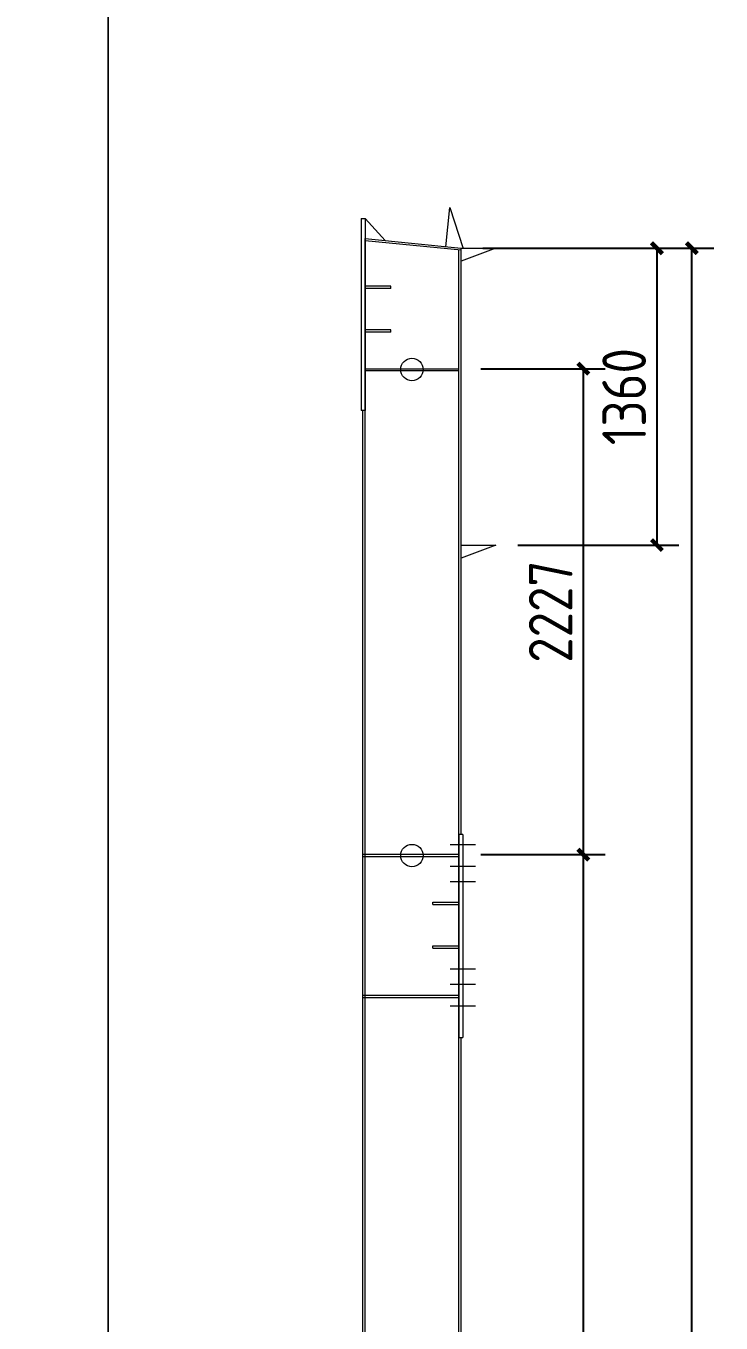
# Model space of a CAD drawing. Extents: x 485428 to 797698, y 56414 to 211814.
# Drawn here: x 682661 to 685846, y 119345 to 125287 of the extents above; entities that cross this region are included whole.
import ezdxf

# ---------------------------------------------------------------- set-up
doc = ezdxf.new("R2010")
doc.units = 0
doc.header["$LTSCALE"] = 1000
doc.header["$MEASUREMENT"] = 0
doc.layers.add('DOTE', color=1, linetype='Continuous')
doc.styles.get("Standard").update_dxf_attribs({"font": 'gbenor.shx', "bigfont": 'gbcbig.shx'})
doc.dimstyles.get("Standard").update_dxf_attribs({"dimscale": 100, "dimtxt": 2, "dimasz": 0.4, "dimexe": 0.5, "dimexo": 1, "dimgap": 0.5, "dimtad": 1, "dimdec": 0, "dimzin": 0, "dimdsep": 46, "dimtxsty": 'Standard', "dimblk": 'ARCHTICK', "dimcen": 0.09, "dimadec": 0, "dimazin": 0, "dimtfac": 1, "dimtdec": 0, "dimtix": 1, "dimtmove": 2, "dimatfit": 3, "dimfxl": 1, "dimtolj": 1, "dimtzin": 0, "dimarcsym": 0})

# ---------------------------------------------------------------- blocks, each defined once
blk = doc.blocks.new('_ArchTick')
at = {"color": 0, "linetype": 'ByBlock', "const_width": 0.4}
blk.add_lwpolyline([(-0.5, -0.5), (0.5, 0.5)], dxfattribs=at)
blk = doc.blocks.new('*D697')
at = {"color": 3, "lineweight": -2}
for p, q in [((684744.7, 121490.6), (685315.5, 121490.6)), ((685215.5, 111469.1), (685215.5, 121490.6)), ((684774.7, 111469.1), (685315.5, 111469.1))]:
    blk.add_line(p, q, dxfattribs=at)
at = {"layer": 'Defpoints', "color": 0}
for p in [(684644.7, 121490.6), (685215.5, 121490.6), (684674.7, 111469.1)]:
    blk.add_point(p, dxfattribs=at)
at = {"color": 3, "lineweight": -2, "xscale": 50, "yscale": 50, "zscale": 50}
for p, rotation in [((685215.5, 121490.6), 90), ((685215.5, 111469.1), 270)]:
    blk.add_blockref('_ArchTick', p, dxfattribs=dict(at, rotation=rotation))
at = {"color": 0, "lineweight": 15, "insert": (685065.5, 116479.9), "char_height": 200, "attachment_point": 5, "rotation": 90}
blk.add_mtext('\\A1;10022', dxfattribs=at)
blk = doc.blocks.new('*D698')
at = {"color": 3, "lineweight": -2}
for p, q in [((684744.7, 123717.2), (685315.5, 123717.2)), ((685215.5, 121490.6), (685215.5, 123717.2)), ((684744.7, 121490.6), (685315.5, 121490.6))]:
    blk.add_line(p, q, dxfattribs=at)
at = {"layer": 'Defpoints', "color": 0}
for p in [(684644.7, 123717.2), (685215.5, 123717.2), (684644.7, 121490.6)]:
    blk.add_point(p, dxfattribs=at)
at = {"color": 3, "lineweight": -2, "xscale": 50, "yscale": 50, "zscale": 50}
for p, rotation in [((685215.5, 123717.2), 90), ((685215.5, 121490.6), 270)]:
    blk.add_blockref('_ArchTick', p, dxfattribs=dict(at, rotation=rotation))
at = {"color": 0, "lineweight": 15, "insert": (685065.5, 122603.9), "char_height": 200, "attachment_point": 5, "rotation": 90}
blk.add_mtext('\\A1;2227', dxfattribs=at)
blk = doc.blocks.new('*D699')
at = {"color": 3, "lineweight": -2}
for p, q in [((684754.7, 124269.1), (685812.6, 124269.1)), ((685712.6, 111469.1), (685712.6, 124269.1)), ((684774.7, 111469.1), (685812.6, 111469.1))]:
    blk.add_line(p, q, dxfattribs=at)
at = {"layer": 'Defpoints', "color": 0}
for p in [(684654.7, 124269.1), (685712.6, 124269.1), (684674.7, 111469.1)]:
    blk.add_point(p, dxfattribs=at)
at = {"color": 3, "lineweight": -2, "xscale": 50, "yscale": 50, "zscale": 50}
for p, rotation in [((685712.6, 124269.1), 90), ((685712.6, 111469.1), 270)]:
    blk.add_blockref('_ArchTick', p, dxfattribs=dict(at, rotation=rotation))
at = {"color": 0, "lineweight": 15, "insert": (685562.6, 117869.1), "char_height": 200, "attachment_point": 5, "rotation": 90}
blk.add_mtext('\\A1;12800', dxfattribs=at)
blk = doc.blocks.new('*D3302')
at = {"color": 3, "lineweight": -2}
for p, q in [((684914.7, 124269.1), (685652.4, 124269.1)), ((685552.4, 124269.1), (685552.4, 122909.1)), ((684914.7, 122909.1), (685652.4, 122909.1))]:
    blk.add_line(p, q, dxfattribs=at)
at = {"layer": 'Defpoints', "color": 0}
for p in [(684814.7, 124269.1), (684814.7, 122909.1), (685552.4, 122909.1)]:
    blk.add_point(p, dxfattribs=at)
at = {"color": 3, "lineweight": -2, "xscale": 50, "yscale": 50, "zscale": 50}
for p, rotation in [((685552.4, 124269.1), 90), ((685552.4, 122909.1), 270)]:
    blk.add_blockref('_ArchTick', p, dxfattribs=dict(at, rotation=rotation))
at = {"color": 0, "lineweight": 15, "insert": (685402.4, 123589.1), "char_height": 200, "attachment_point": 5, "rotation": 90}
blk.add_mtext('\\A1;1360', dxfattribs=at)

msp = doc.modelspace()

# ---------------------------------------------------------------- linework, layer by layer
at = {"color": 2, "lineweight": 15}
for p, q in [((684585, 124276.1), (684602.9, 124455.2)), ((684585, 124276.1), (684602.9, 124455.2)), ((684585, 124276.1), (684602.9, 124455.2)), ((684602.9, 124455.2), (684664.6, 124268.1)), ((684196.7, 124405.1), (684214.7, 124405.1)), ((684196.7, 124405.1), (684196.7, 123525.1)), ((684214.7, 124405.1), (684214.7, 123525.1)), ((684214.7, 124405.1), (684306.2, 124304)), ((684654.7, 124269.1), (684814.7, 124269.1)), ((684814.7, 124269.1), (684654.7, 124209.1)), ((684332.7, 124095.1), (684214.7, 124095.1)), ((684332.7, 124085.1), (684332.7, 124095.1)), ((684332.7, 124085.1), (684214.7, 124085.1)), ((684332.7, 123895.1), (684214.7, 123895.1)), ((684332.7, 123885.1), (684214.7, 123885.1)), ((684332.7, 123885.1), (684332.7, 123895.1)), ((684214.7, 123717.2), (684644.7, 123717.2)), ((684214.7, 123709.2), (684644.7, 123709.2)), ((684214.7, 123525.1), (684196.7, 123525.1)), ((684654.7, 122909.1), (684814.7, 122909.1)), ((684654.7, 122909.1), (684814.7, 122909.1)), ((684814.7, 122909.1), (684654.7, 122849.1)), ((684604.7, 121537.6), (684720.7, 121537.6)), ((684662.7, 121582.6), (684644.7, 121582.6)), ((684662.7, 121582.6), (684644.7, 121582.6)), ((684644.7, 121582.6), (684644.7, 120652.6)), ((684662.7, 121582.6), (684662.7, 120652.6)), ((684644.7, 121490.6), (684204.7, 121490.6)), ((684644.7, 121480.6), (684204.7, 121480.6)), ((684604.7, 121437.6), (684720.7, 121437.6)), ((684604.7, 121367.6), (684720.7, 121367.6)), ((684524.7, 121262.6), (684524.7, 121272.6)), ((684524.7, 121272.6), (684644.7, 121272.6)), ((684524.7, 121262.6), (684524.7, 121272.6)), ((684524.7, 121272.6), (684644.7, 121272.6)), ((684524.7, 121262.6), (684644.7, 121262.6)), ((684524.7, 121262.6), (684644.7, 121262.6)), ((684524.7, 121062.6), (684524.7, 121072.6)), ((684524.7, 121072.6), (684644.7, 121072.6)), ((684524.7, 121062.6), (684524.7, 121072.6)), ((684524.7, 121072.6), (684644.7, 121072.6)), ((684524.7, 121062.6), (684644.7, 121062.6)), ((684524.7, 121062.6), (684644.7, 121062.6)), ((684604.7, 120967.6), (684720.7, 120967.6)), ((684604.7, 120897.6), (684720.7, 120897.6)), ((684644.7, 120845.4), (684204.7, 120845.4)), ((684644.7, 120835.3), (684204.7, 120835.3)), ((684604.7, 120797.6), (684720.7, 120797.6)), ((684644.7, 120652.6), (684662.7, 120652.6)), ((684644.7, 120652.6), (684662.7, 120652.6))]:
    msp.add_line(p, q, dxfattribs=at)
at = {"lineweight": 15}
for p, q in [((684214.7, 124313.1), (684654.7, 124269.1)), ((684214.7, 124305.1), (684654.7, 124261.1))]:
    msp.add_line(p, q, dxfattribs=at)
for points in [[(672538.1, 125414.2), (683038.1, 125414.2), (683038.1, 110564.2), (672538.1, 110564.2)], [(683038.1, 125414.2), (693538.1, 125414.2), (693538.1, 110564.2), (683038.1, 110564.2)]]:
    msp.add_lwpolyline(points, close=True, dxfattribs=at)
for centre in [(684429.7, 123713.4), (684429.7, 121486.4)]:
    msp.add_circle(centre, 51.3, dxfattribs=at)
at = {"layer": 'DOTE', "color": 0, "lineweight": 15}
for p, q in [((684214.7, 111489.1), (684214.7, 124313.1)), ((684654.7, 121582.6), (684654.7, 124269.1)), ((684644.7, 111489.1), (684644.7, 124262.1)), ((684204.7, 111489.1), (684204.7, 123525.1)), ((684654.7, 111489.1), (684654.7, 120652.6))]:
    msp.add_line(p, q, dxfattribs=at)

# ---------------------------------------------------------------- dimensions: what is measured, and where the dimension line sits
at = {"lineweight": 15}
for base, p1, p2, picture, middle in [((685712.6, 124269.1), (684674.7, 111469.1), (684654.7, 124269.1), '*D699', (685562.6, 117869.1)), ((685552.4, 122909.1), (684814.7, 124269.1), (684814.7, 122909.1), '*D3302', (685402.4, 123589.1)), ((685215.5, 123717.2), (684644.7, 121490.6), (684644.7, 123717.2), '*D698', (685065.5, 122603.9)), ((685215.5254096, 121490.6134279), (684674.6579732, 111469.1134279), (684644.6579732, 121490.6134279), '*D697', (685065.5254096, 116479.8634279))]:
    dim = msp.add_linear_dim(base=base, p1=p1, p2=p2, angle=90, dimstyle='Standard', override={"dimtxt": 2, "dimasz": 0.5, "dimexe": 1, "dimexo": 1, "dimclrd": 3, "dimclre": 3}, dxfattribs=at)
    dim.commit()
    dim.dimension.update_dxf_attribs({"geometry": picture, "text_midpoint": middle})

doc.saveas('drawing.dxf')
